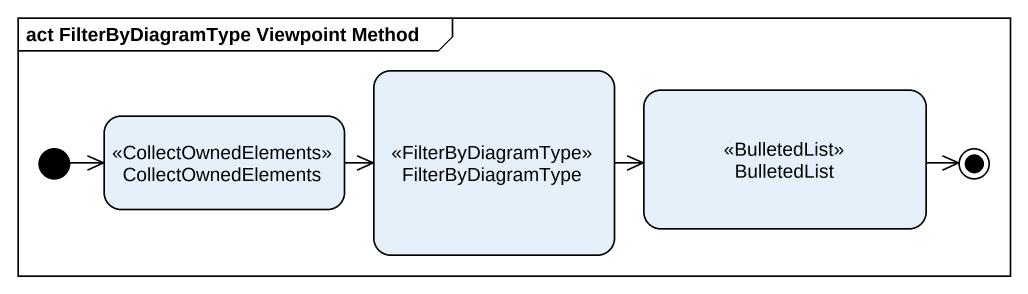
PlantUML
@startuml
mainframe act FilterByDiagramType Viewpoint Method
hide empty description
state CollectOwnedElements <<CollectOwnedElements>>
state FilterByDiagramType <<FilterByDiagramType>>
state BulletedList <<BulletedList>>
[*] -right-> CollectOwnedElements
CollectOwnedElements -right-> FilterByDiagramType
FilterByDiagramType -right-> BulletedList
BulletedList -right-> [*]
@enduml
